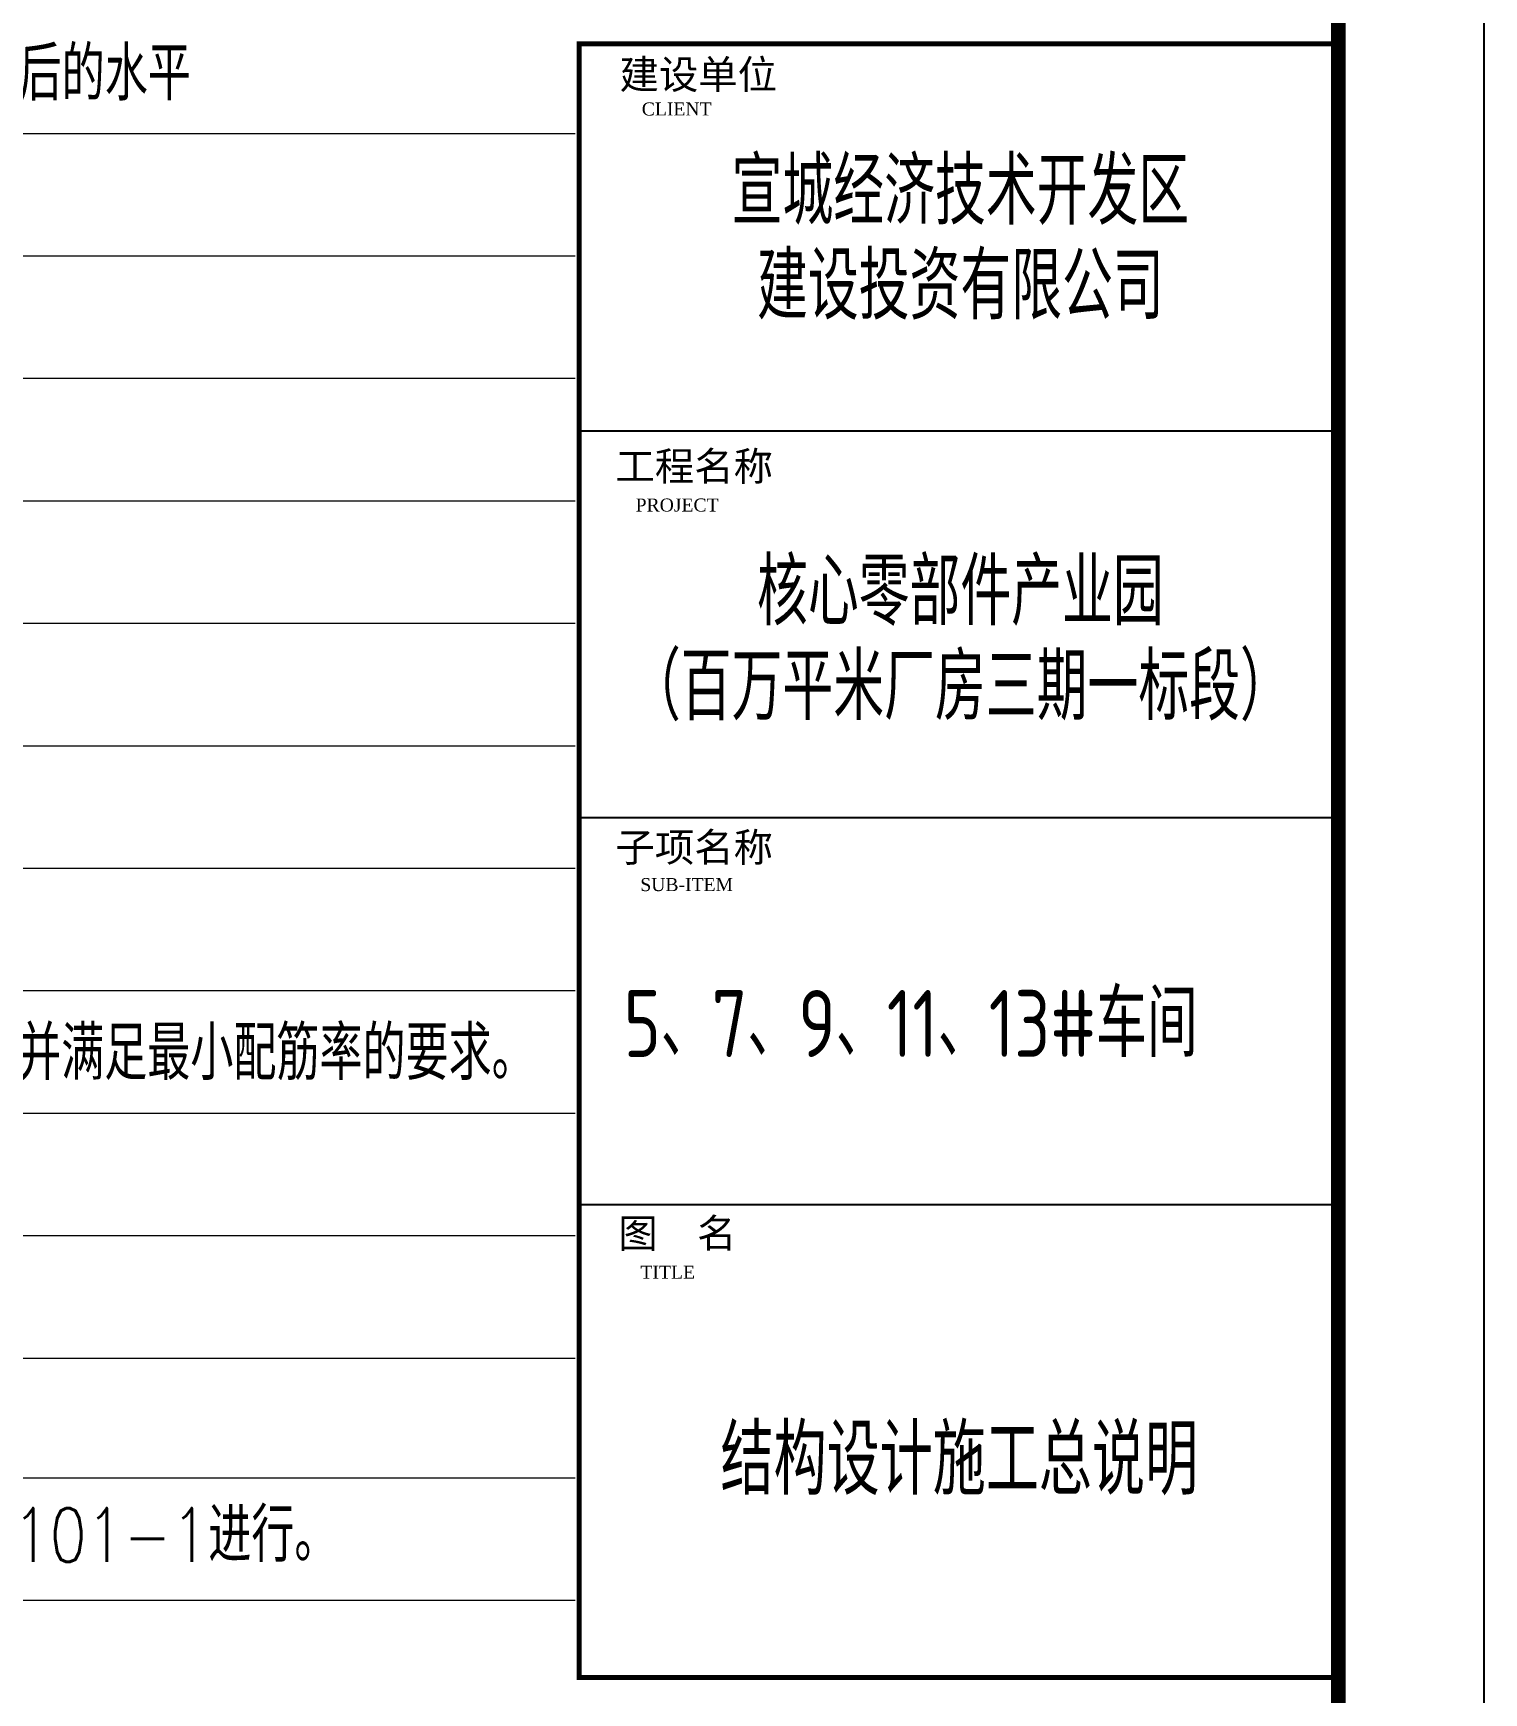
# Model space of a CAD drawing. Extents: x -2746917 to -971774, y -3334247 to -3250358.
# Drawn here: x -2451477 to -2441503, y -3303185 to -3291778 of the extents above; entities that cross this region are included whole.
import ezdxf
from ezdxf.enums import TextEntityAlignment as Align

# ---------------------------------------------------------------- set-up
doc = ezdxf.new("R2010")
doc.units = 0
doc.header["$LTSCALE"] = 1000
doc.header["$MEASUREMENT"] = 0
doc.layers.get('0').update_dxf_attribs({"linetype": 'CONTINUOUS'})
for name, color, linetype in [('JZSM', 7, 'CONTINUOUS'), ('PUB_TEXT', 7, 'CONTINUOUS'), ('PUB_TITLE', 4, 'CONTINUOUS'), ('WIN', 3, 'CONTINUOUS'), ('填充', 9, 'CONTINUOUS')]:
    doc.layers.add(name, color=color, linetype=linetype)
doc.layers.add('yichutu', color=7, linetype='CONTINUOUS', true_color=0xffffff, plot=False)
doc.styles.add('_HZTXT', font='txt.shx', dxfattribs={"width": 0.8, "bigfont": 'hztxt.shx'})
doc.styles.add('GHF', font='times.ttf')
doc.styles.add('hztxt', font='tssdeng.shx', dxfattribs={"width": 0.8, "bigfont": 'tssdchn.shx'})
doc.styles.add('STYLE1', font='simhei.ttf', dxfattribs={"width": 0.8})

# ---------------------------------------------------------------- blocks, each defined once
blk = doc.blocks.new('yct-891-420-89100-42000-100-2004.0')
at = {"layer": 'yichutu', "color": 7, "true_color": 0xffffff}
blk.add_lwpolyline([(0, 0), (0, 42000), (89100, 42000), (89100, 0)], close=True, dxfattribs=at)
blk = doc.blocks.new('A$C440D491C')
at = {"layer": 'PUB_TITLE', "color": 4}
for p, q in [((82879, 21662), (88100, 21662)), ((82879, 19003), (88100, 19003)), ((82879, 16343), (88100, 16343))]:
    blk.add_line(p, q, dxfattribs=at)
at = {"layer": 'PUB_TITLE'}
blk.add_lwpolyline([(0, 0), (0, 42000), (89100, 42000), (89100, 0)], close=True, dxfattribs=at)
at = {"layer": 'PUB_TITLE', "const_width": 100}
blk.add_lwpolyline([(88100, 1000), (88100, 41000), (713, 41000), (713, 1000), (88100, 1000)], dxfattribs=at)
at = {"layer": 'PUB_TITLE', "color": 4, "const_width": 35.1}
blk.add_lwpolyline([(82879, 24321), (88100, 24321), (88100, 13093), (82879, 13093)], close=True, dxfattribs=at)
at = {"layer": 'PUB_TEXT'}
for s, height, style, p in [('建设单位', 198.6, 'STYLE1', (83157, 24012)), ('CLIENT', 89.4, 'GHF', (83310, 23829)), ('工程名称', 198.6, 'STYLE1', (83129, 21319)), ('PROJECT', 89.4, 'GHF', (83268, 21107)), ('子项名称', 198.6, 'STYLE1', (83129, 18700)), ('SUB-ITEM', 89.4, 'GHF', (83300, 18498)), ('图  名', 198.6, 'STYLE1', (83149, 16047)), ('TITLE', 89.4, 'GHF', (83301, 15834))]:
    blk.add_text(s, height=height, dxfattribs=dict(at, style=style)).set_placement(p)
at = {"layer": 'WIN', "color": 6, "style": 'hztxt', "width": 0.8}
for s, p in [('宣城经济技术开发区', (85501, 23079)), ('建设投资有限公司', (85501, 22427)), ('核心零部件产业园', (85501, 20325)), ('（百万平米厂房三期一标段）', (85501, 19673))]:
    blk.add_text(s, height=460, dxfattribs=at).set_placement(p, align=Align.CENTER)
blk.add_text('5、7、9、11、13#车间', height=460, dxfattribs=at).set_placement((83186, 17358))

msp = doc.modelspace()

# ---------------------------------------------------------------- linework, layer by layer
at = {"layer": '填充', "color": 250, "lineweight": 5}
for p, q in [((-2447750.36, -3292469.04), (-2469094.79, -3292469.04)), ((-2447750.36, -3293310.85), (-2469094.79, -3293310.85)), ((-2447750.36, -3294152.65), (-2469094.79, -3294152.65)), ((-2447750.36, -3294994.45), (-2469094.79, -3294994.45)), ((-2447750.36, -3295836.25), (-2469094.79, -3295836.25)), ((-2447750.36, -3296678.06), (-2469094.79, -3296678.06)), ((-2447750.36, -3297519.86), (-2469094.79, -3297519.86)), ((-2447750.36, -3298361.66), (-2469094.79, -3298361.66)), ((-2447750.36, -3299203.46), (-2469094.79, -3299203.46)), ((-2447750.36, -3300045.27), (-2469094.79, -3300045.27)), ((-2447750.36, -3300887.07), (-2469094.79, -3300887.07)), ((-2447750.36, -3301709.74), (-2469094.79, -3301709.74)), ((-2447750.36, -3302551.54), (-2469094.79, -3302551.54)), ((-2447750.36, -3302551.54), (-2469094.79, -3302551.54))]:
    msp.add_line(p, q, dxfattribs=at)

# ---------------------------------------------------------------- block references
at = {"ltscale": 1.5}
msp.add_blockref('A$C440D491C', (-2530602.64, -3316173.05), dxfattribs=at)
at = {"layer": 'yichutu'}
msp.add_blockref('yct-891-420-89100-42000-100-2004.0', (-2530602.64, -3316173.05), dxfattribs=at)

# ---------------------------------------------------------------- texts
at = {"layer": 'JZSM', "lineweight": 5, "style": '_HZTXT', "width": 0.8}
for s, p in [('13.3 钢筋混凝土墙、柱的纵向钢筋伸入承台或基础内锚固长度不小于LaE，且伸入承台或基础内的竖直段长度>=20d,弯折后的水平', (-2468552.08, -3292241.16, -327.77)), ('13.7 在施工中，当需要以强度等级较高的钢筋替代原设计中的纵向受力钢筋时，应按照钢筋受拉承载力设计值相等的原则换算，并满足最小配筋率的要求。', (-2468716.47, -3298973.29, -327.77)), ('14.2梁、柱平面配筋表示法按中国建筑标准设计研究所出版的《混凝土结构施工图平面整体表示法制图规则和构造详图》16G101-1进行。', (-2468375.59, -3302286.13, -327.77))]:
    msp.add_text(s, height=370, dxfattribs=at).set_placement(p)
at = {"layer": 'WIN', "color": 3, "style": 'hztxt', "width": 0.8}
msp.add_text('结构设计施工总说明', height=480, dxfattribs=at).set_placement((-2445109.49, -3301823.93), align=Align.CENTER)

doc.saveas('drawing.dxf')
